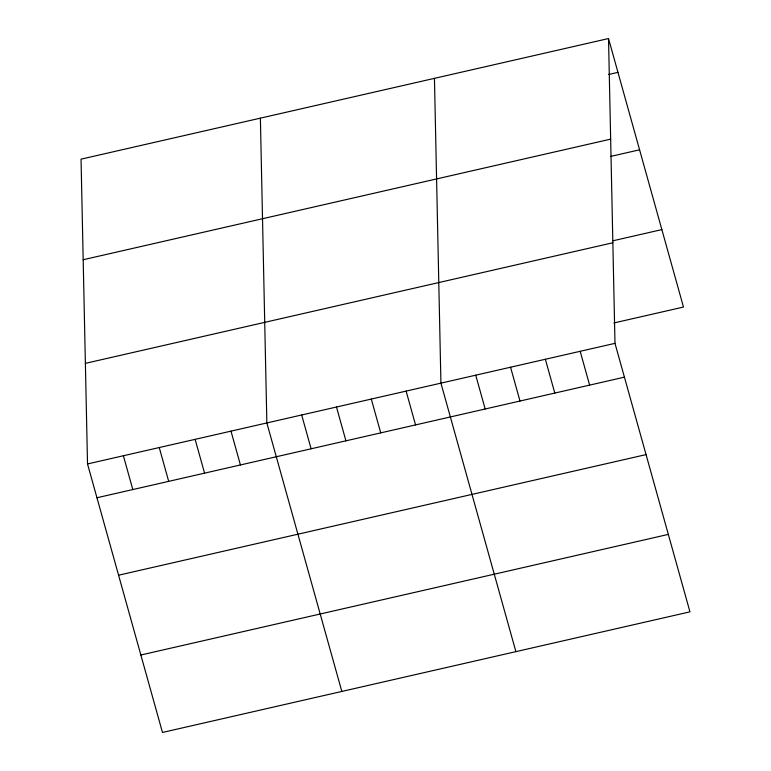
<?xml version="1.0" encoding="UTF-8"?>
<svg xmlns="http://www.w3.org/2000/svg" width="771" height="771" viewBox="0 0 771 771"><rect width="100%" height="100%" fill="white"/><g stroke="black" fill="none" stroke-linecap="round" stroke-linejoin="round"><path stroke-width="1.16" d="M608.521 38.55L81.042 159.154L87.518 463.949L162.479 732.45L689.958 611.846L614.988 343.346L608.521 38.55L683.482 307.051L613.861 322.972M608.676 74.488L617.957 72.358M83.181 259.731L610.651 139.137M610.574 156.446L639.583 149.805M613.118 240.745L661.865 229.604M85.379 363.363L612.858 242.759M87.518 463.949L614.988 343.346M96.953 497.758L624.433 377.154M118.58 575.205L646.059 454.601M140.862 655.003L668.332 534.399M580.178 351.306L589.622 385.115M545.367 359.267L554.802 393.075M510.556 367.227L519.991 401.036M475.736 375.188L485.181 408.996M515.895 651.649L440.925 383.139L434.449 78.353M406.115 391.099L415.55 424.917M371.294 399.06L380.739 432.878M336.484 407.021L345.928 440.839M301.673 414.981L311.108 448.799M341.823 691.442L266.853 422.942L260.386 118.146M230.992 431.143L240.427 464.952M195.121 439.345L204.566 473.153M159.25 447.546L168.695 481.355M123.379 455.748L132.824 489.556"/></g></svg>
